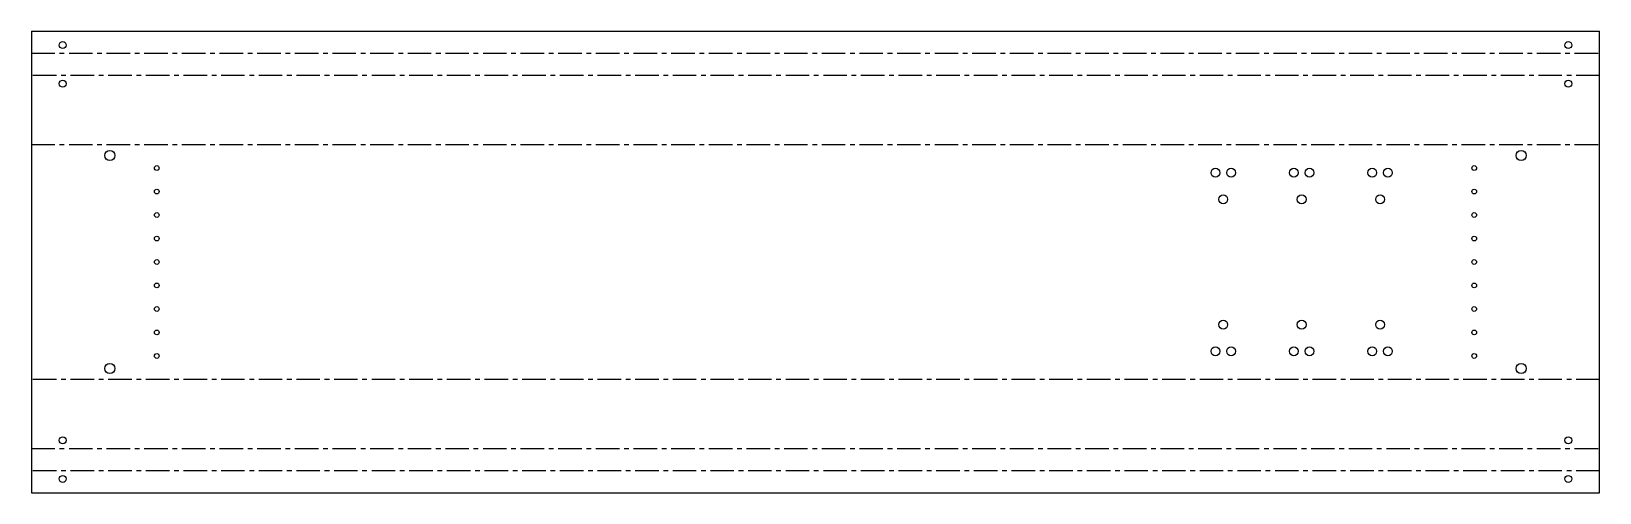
# Model space of a CAD drawing. Extents: x -1000 to 0, y 0 to 294.
import ezdxf

# ---------------------------------------------------------------- set-up
doc = ezdxf.new("R2010")
doc.units = 0
doc.header["$MEASUREMENT"] = 0
doc.linetypes.add('AXES', pattern=[24, 15, -3, 3, -3])
doc.layers.get('0').update_dxf_attribs({"linetype": 'CONTINUOUS'})

msp = doc.modelspace()

# ---------------------------------------------------------------- linework, layer by layer
at = {"color": 7}
for p, q in [((-1000, 294.490258), (0, 294.490258)), ((-1000, 294.490258), (-1000, 0)), ((0, 0), (0, 294.490258)), ((-1000, 0), (0, 0))]:
    msp.add_line(p, q, dxfattribs=at)
at = {"color": 1, "linetype": 'AXES'}
for p, q in [((-1000, 280.449403), (0, 280.449403)), ((0, 266.367693), (-1000, 266.367693)), ((-1000, 222.285984), (0, 222.285984)), ((0, 72.204274), (-1000, 72.204274)), ((-1000, 28.122564), (0, 28.122564)), ((0, 14.040855), (-1000, 14.040855))]:
    msp.add_line(p, q, dxfattribs=at)
at = {"color": 7}
for centre, radius in [((-980, 285.740258), 2.25), ((-20, 285.740258), 2.25), ((-980, 261.076838), 2.25), ((-20, 261.076838), 2.25), ((-950, 215.245129), 3.25), ((-50, 215.245129), 3.25), ((-920, 207.245129), 1.5), ((-245, 204.245129), 2.8), ((-235, 204.245129), 2.8), ((-195, 204.245129), 2.8), ((-185, 204.245129), 2.8), ((-145, 204.245129), 2.8), ((-135, 204.245129), 2.8), ((-80, 207.245129), 1.5), ((-920, 192.245129), 1.5), ((-240, 187.245129), 2.8), ((-190, 187.245129), 2.8), ((-140, 187.245129), 2.8), ((-80, 192.245129), 1.5), ((-920, 177.245129), 1.5), ((-80, 177.245129), 1.5), ((-920, 162.245129), 1.5), ((-80, 162.245129), 1.5), ((-920, 147.245129), 1.5), ((-80, 147.245129), 1.5), ((-920, 132.245129), 1.5), ((-80, 132.245129), 1.5), ((-920, 117.245129), 1.5), ((-240, 107.245129), 2.8), ((-190, 107.245129), 2.8), ((-140, 107.245129), 2.8), ((-80, 117.245129), 1.5), ((-920, 102.245129), 1.5), ((-80, 102.245129), 1.5), ((-245, 90.245129), 2.8), ((-235, 90.245129), 2.8), ((-195, 90.245129), 2.8), ((-185, 90.245129), 2.8), ((-145, 90.245129), 2.8), ((-135, 90.245129), 2.8), ((-950, 79.245129), 3.25), ((-920, 87.245129), 1.5), ((-80, 87.245129), 1.5), ((-50, 79.245129), 3.25), ((-980, 33.413419), 2.25), ((-20, 33.413419), 2.25), ((-980, 8.75), 2.25), ((-20, 8.75), 2.25)]:
    msp.add_circle(centre, radius, dxfattribs=at)

doc.saveas('drawing.dxf')
